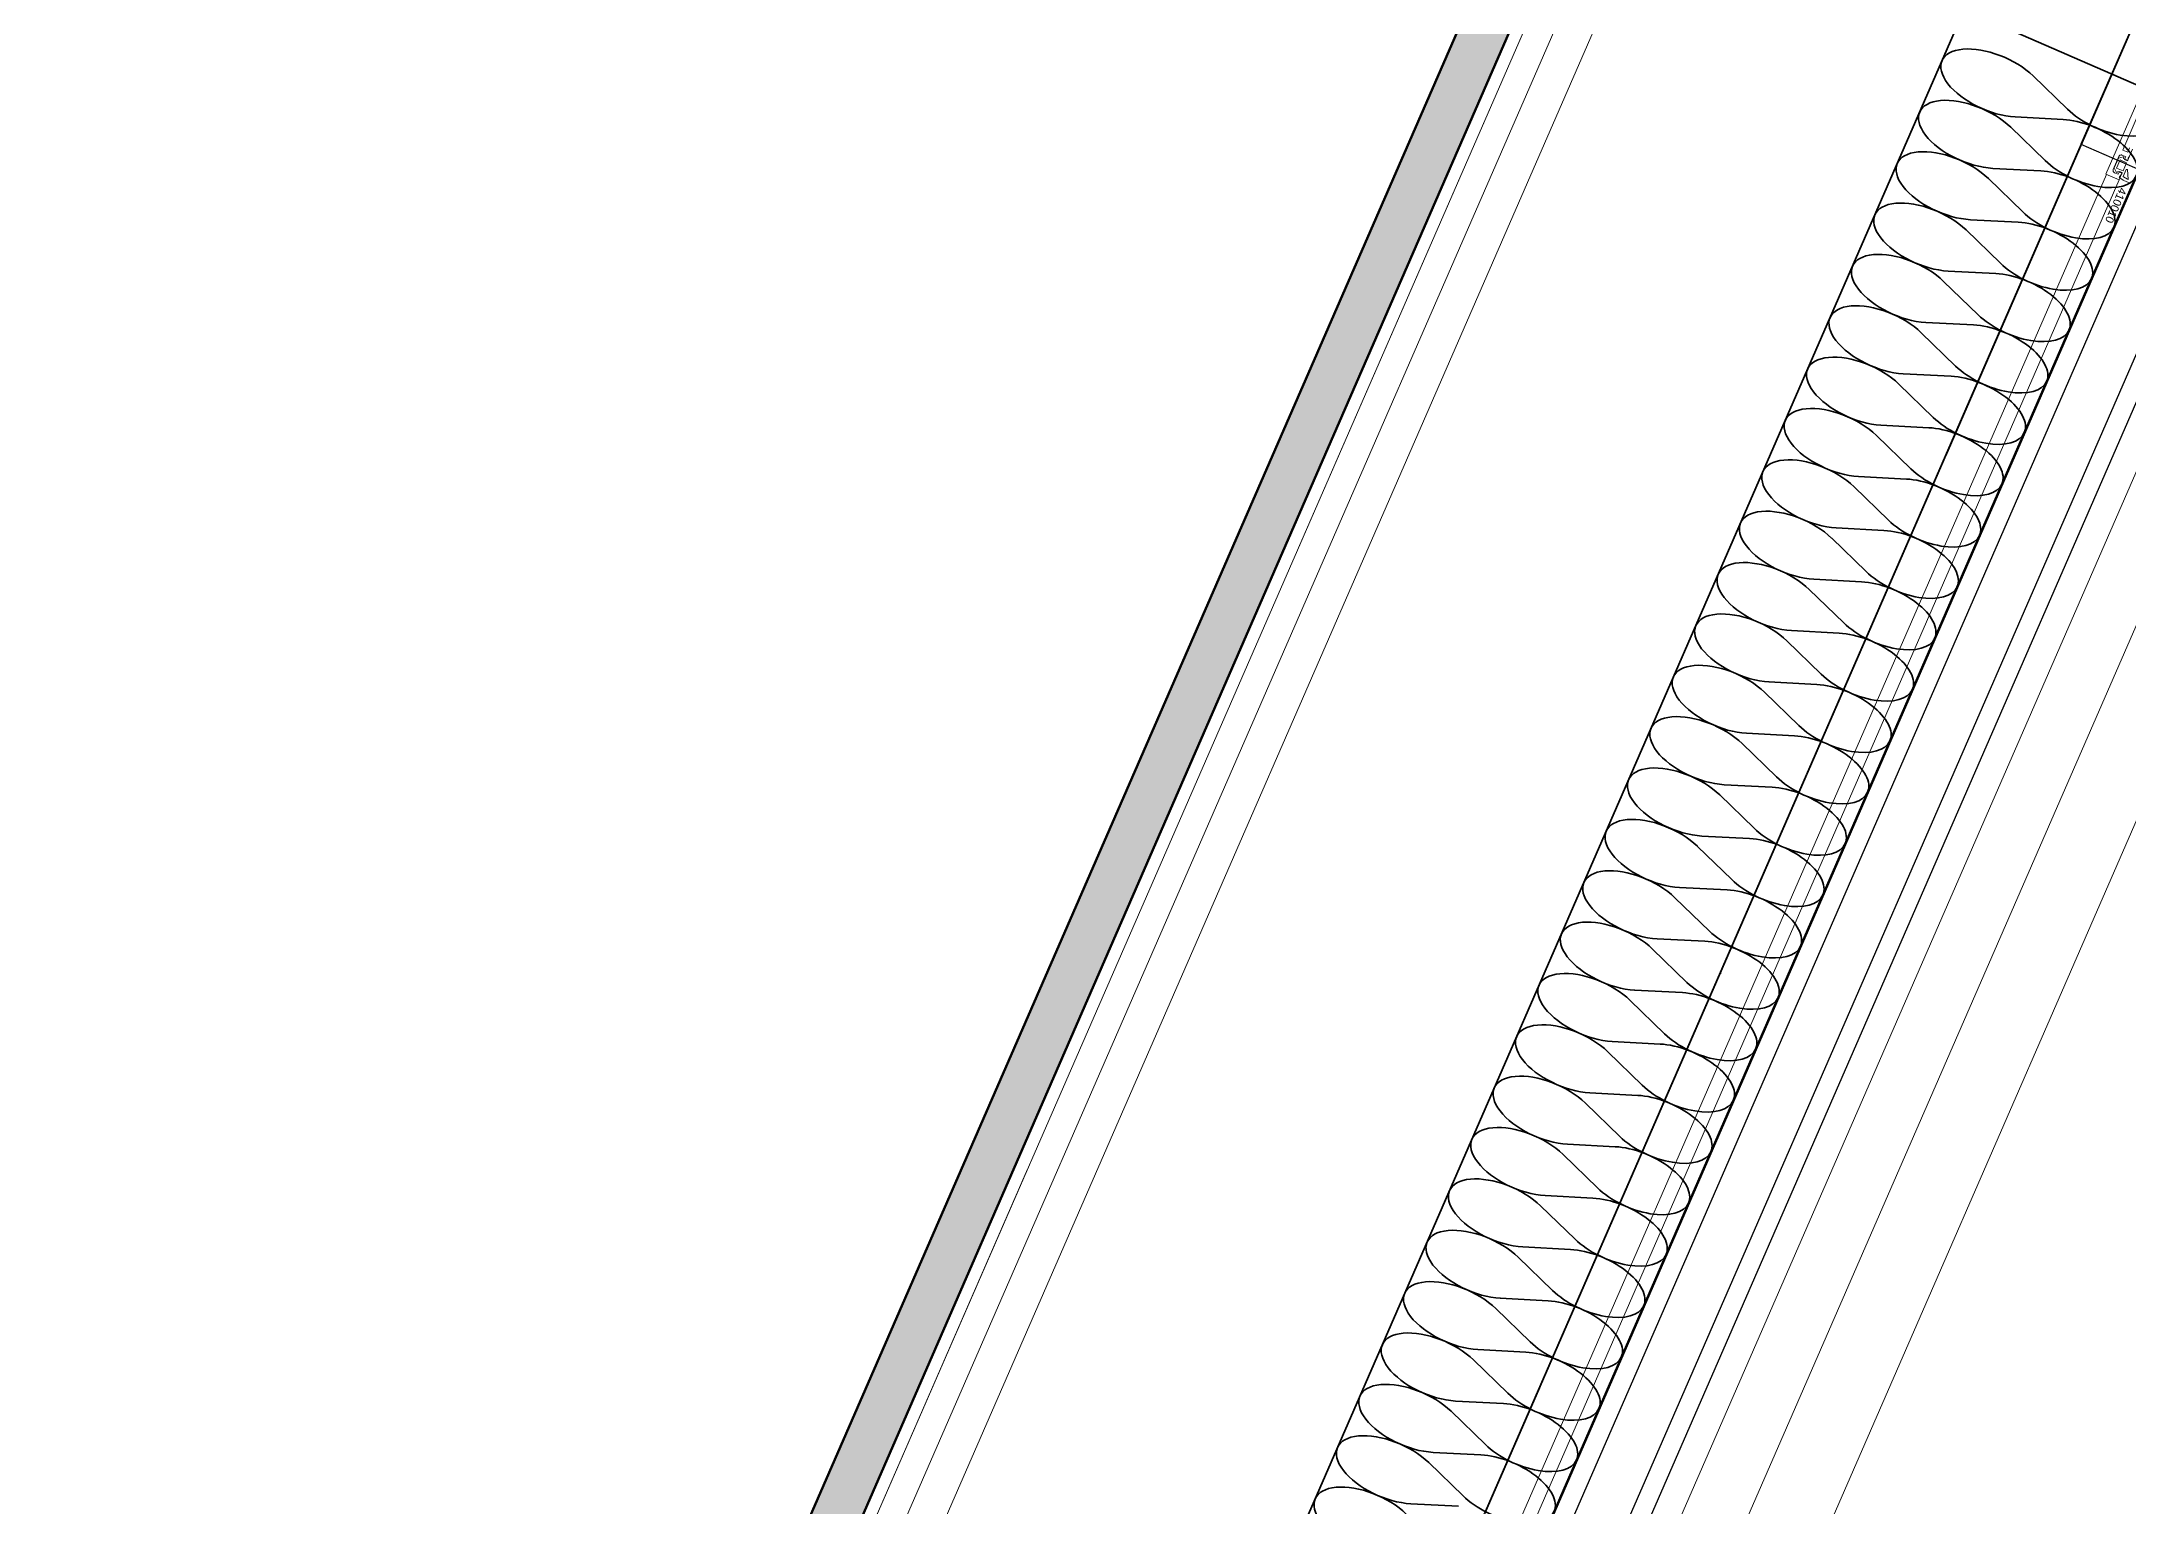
# Model space of a CAD drawing. Header units: millimetres. Extents: x -37281 to 954596, y -59787 to 956680.
# Drawn here: x 869816 to 870468, y -13846 to -13388 of the extents above; entities that cross this region are included whole.
import ezdxf
from ezdxf.enums import TextEntityAlignment as Align

# ---------------------------------------------------------------- set-up
doc = ezdxf.new("R2010")
doc.units = ezdxf.units.MM
doc.header["$MEASUREMENT"] = 0
doc.linetypes.add('Dot & Dashed', pattern=[670.277762, 352.777767, -176.388884, 0, -141.111112])
doc.linetypes.add('Double Dashed', pattern=[1093.611073, 529.166651, -211.666656, 141.111112, -211.666656])
for name, color, linetype, lineweight in [('0_Pen_No__2', 8, 'Continuous', 15), ('0_Pen_No__5', 7, 'Continuous', 25), ('0_Pen_No__7', 7, 'Continuous', 35), ('0_Pen_No__9', 7, 'Continuous', 13), ('New_A-20-M_Floor_Slab_Pen_No__89', 8, 'Continuous', 20), ('New_A-20-M_Roof_Pen_No__93', 8, 'Continuous', 13), ('New_A-25-M_Curtain_Wall_Pen_No__90', 8, 'Continuous', 20), ('New_A-25-M_Wall_Ext_Pen_No__87', 8, 'Continuous', 20), ('New_ArchiCAD Windows_Pen_No__3', 7, 'Continuous', 18), ('New_ArchiCAD Zone Stamps_Pen_No__9', 7, 'Continuous', 13)]:
    doc.layers.add(name, color=color, linetype=linetype, lineweight=lineweight)
for name, color, linetype, lineweight, true_color in [('0_Pen_No__54', 7, 'Continuous', 35, 0x444444), ('New_A-15-MG_Structural_Grid_Phase_2_Pen_No__222', 7, 'Continuous', 13, 0x65af33), ('New_A-25-M_Curtain_Wall_Pen_No__69', 7, 'Continuous', 20, 0x606060), ('New_A-25-M_Wall_Int_Pen_No__107', 7, 'Continuous', 15, 0xa6a6a6), ('New_A-25-M_Wall_Int_Pen_No__27', 7, 'Continuous', 50, 0x2a2a2a), ('New_A-35-M_FFE-Zone_Pen_No__74', 7, 'Continuous', 20, 0x606060), ('New_ArchiCAD Windows_Pen_No__23', 7, 'Continuous', 30, 0x2a2a2a)]:
    doc.layers.add(name, color=color, linetype=linetype, lineweight=lineweight, true_color=true_color)
for name, color, linetype in [('New_A-15-MG_Structural_Grid_Phase_2', 7, 'Continuous'), ('New_A-20-M_Floor_Slab', 7, 'Continuous'), ('New_A-20-M_Roof', 7, 'Continuous'), ('New_A-25-M_Curtain_Wall', 7, 'Continuous'), ('New_A-25-M_Wall_Ext', 7, 'Continuous'), ('New_A-25-M_Wall_Int', 7, 'Continuous'), ('New_A-35-M_FFE-Zone', 7, 'Continuous'), ('New_ArchiCAD Windows', 7, 'Continuous')]:
    doc.layers.add(name, color=color, linetype=linetype)
doc.styles.add('GENERATED_STYLE_2', font='')
doc.styles.add('GENERATED_STYLE_3', font='')
doc.styles.add('GENERATED_STYLE_4', font='')
doc.styles.get('GENERATED_STYLE_2').set_extended_font_data('Arial', bold=True)
doc.styles.get('GENERATED_STYLE_3').set_extended_font_data('Arial')
doc.styles.get('GENERATED_STYLE_4').set_extended_font_data('Swis721 BT')

# ---------------------------------------------------------------- blocks, each defined once
blk = doc.blocks.new('Wall_243_2', base_point=(874395.1, -4631.3))
at = {"layer": 'New_A-25-M_Wall_Ext_Pen_No__87', "linetype": 'Continuous', "flags": 128}
for points in [[(874303.43, -4591.33), (866444.97, -22613.27)], [(866536.64, -22653.24), (874395.1, -4631.3)]]:
    blk.add_lwpolyline(points, dxfattribs=at)
blk = doc.blocks.new('Wall_245_2', base_point=(874285.09, -4632.6))
at = {"layer": 'New_A-25-M_Wall_Ext_Pen_No__87', "linetype": 'Continuous', "flags": 128}
for points in [[(869174.27, -16353.33), (874285.09, -4632.6)], [(872218.02, -8960.24), (869023.02, -16287.38)]]:
    blk.add_lwpolyline(points, dxfattribs=at)
blk = doc.blocks.new('Single Office_INB 2109_80_2', base_point=(868124.08, -12313.92))
at = {"layer": 'New_A-35-M_FFE-Zone_Pen_No__74', "linetype": 'Continuous'}
blk.add_line((869988.42, -14051.7), (870889.52, -11985.19), dxfattribs=at)
at = {"layer": 'New_ArchiCAD Zone Stamps_Pen_No__9'}
for tag, height, style, p in [('ROOM_NAME', 250, 'GENERATED_STYLE_2', (867785.19, -10969.69)), ('zoneNameLine2', 250, 'GENERATED_STYLE_2', (867596.76, -11401.82)), ('ROOM_NUMBER', 200, 'GENERATED_STYLE_3', (867408.33, -11822.52)), ('measuredAreaCode', 200, 'GENERATED_STYLE_3', (867251.3, -12182.63)), ('DUMMY_649', 200, 'GENERATED_STYLE_3', (867558.7, -12316.68)), ('DUMMY_650', 200, 'GENERATED_STYLE_3', (867908.22, -12469.08)), ('DUMMY_651', 133.33, 'GENERATED_STYLE_3', (868187.51, -12575.63))]:
    blk.add_attdef(tag, text='', height=height, rotation=336.44041, dxfattribs=dict(at, style=style)).set_placement(p, align=Align.TOP_LEFT)
blk = doc.blocks.new('Slab_14_2', base_point=(829422.85, -33019.01))
at = {"layer": 'New_A-20-M_Floor_Slab_Pen_No__89', "linetype": 'Continuous', "flags": 128}
blk.add_lwpolyline([(875235.59, -26822.78), (866165.91, -22867.95), (874174.16, -4502.51), (868527.24, -2040.17), (868435.45, -2000.14), (866447.92, -6558.18), (861160.52, -4252.62), (853558.92, -11326.43), (853176.07, -10915.01), (829422.85, -33019.01)], dxfattribs=at)
blk = doc.blocks.new('Slab_18_2', base_point=(875235.59, -26822.78))
at = {"layer": 'New_A-20-M_Floor_Slab_Pen_No__89', "linetype": 'Continuous', "flags": 128}
blk.add_lwpolyline([(875235.59, -26822.78), (866165.91, -22867.95), (874174.16, -4502.51), (883243.83, -8457.33)], close=True, dxfattribs=at)
blk = doc.blocks.new('Triple Window 19_2')
at = {"layer": 'New_ArchiCAD Windows_Pen_No__23', "linetype": 'Continuous'}
for p, q in [((-1175, 0), (-1125, 0)), ((-1125, 0), (-1125, -190))]:
    blk.add_line(p, q, dxfattribs=at)
at = {"layer": 'New_ArchiCAD Windows_Pen_No__3', "linetype": 'Continuous'}
for p, q in [((-1175, 165), (1175, 165)), ((-1125, 0), (-268, 0))]:
    blk.add_line(p, q, dxfattribs=at)
blk = doc.blocks.new('Wall_353_2', base_point=(874468.42, -4712.54))
at = {"layer": 'New_ArchiCAD Windows', "color": 251, "linetype": 'Continuous', "lineweight": 20, "true_color": 0x606060, "xscale": -1, "zscale": 1000, "rotation": 66.44041158399281}
blk.add_blockref('Triple Window 19_2', (870003.55, -14451.52), dxfattribs=at)
blk = doc.blocks.new('Wall_381_2', base_point=(870311.01, -13264.33))
at = {"layer": 'New_A-25-M_Wall_Int_Pen_No__107', "linetype": 'Continuous'}
blk.add_hatch(color=256, dxfattribs=at).paths.add_polyline_path([(870311.01, -13264.33), (869970.99, -14044.11), (869984.74, -14050.1), (870318.76, -13284.08)])
at = {"layer": 'New_A-25-M_Wall_Int_Pen_No__27', "linetype": 'Continuous', "flags": 128}
for points in [[(870311.01, -13264.33), (869970.99, -14044.11)], [(869984.74, -14050.1), (870318.76, -13284.08)]]:
    blk.add_lwpolyline(points, dxfattribs=at)
blk = doc.blocks.new('Morph_2_2', base_point=(864302.5, 0))
at = {"layer": 'New_A-20-M_Roof_Pen_No__93', "linetype": 'Continuous', "flags": 128}
blk.add_lwpolyline([(866367.03, -22792.01), (874315.32, -4564.06)], dxfattribs=at)
blk = doc.blocks.new('Beam_8_2', base_point=(874303.43, -4591.33))
at = {"layer": 'New_A-25-M_Curtain_Wall_Pen_No__69', "linetype": 'Dot & Dashed'}
blk.add_line((874303.43, -4591.33), (866444.97, -22613.27), dxfattribs=at)
at = {"layer": 'New_A-25-M_Curtain_Wall_Pen_No__90', "linetype": 'Continuous'}
blk.add_line((874303.43, -4591.33), (866444.97, -22613.27), dxfattribs=at)
blk = doc.blocks.new('Standard grid marker_19')
at = {"layer": 'New_A-15-MG_Structural_Grid_Phase_2_Pen_No__222', "linetype": 'Double Dashed'}
blk.add_line((948.58, 0), (36650.52, 0), dxfattribs=at)
at = {"layer": 'New_A-15-MG_Structural_Grid_Phase_2_Pen_No__222', "style": 'GENERATED_STYLE_4'}
for tag, p in [('AC_MarkerText_1_0', (-500, -588.26)), ('AC_MarkerText_1_1', (38099.1, -588.26))]:
    blk.add_attdef(tag, text='', height=350, rotation=90, dxfattribs=at).set_placement(p, align=Align.MIDDLE_CENTER)

msp = doc.modelspace()

# ---------------------------------------------------------------- linework, layer by layer
at = {"layer": '0_Pen_No__2', "linetype": 'Continuous', "flags": 128}
for points in [[(870469.36, -13421.88), (870467.76, -13425.55), (870466.85, -13425.15), (870467.25, -13424.23), (870466.15, -13423.75), (870466.03, -13423.71), (870465.9, -13423.69), (870465.78, -13423.68), (870465.65, -13423.7), (870465.53, -13423.74), (870465.42, -13423.79), (870465.32, -13423.87), (870465.23, -13423.95), (870465.15, -13424.05), (870465.09, -13424.16), (870463.33, -13428.2), (870463.29, -13428.32), (870463.27, -13428.44), (870463.27, -13428.56), (870463.29, -13428.69), (870463.32, -13428.81), (870463.38, -13428.92), (870463.45, -13429.02), (870463.54, -13429.11), (870463.64, -13429.19), (870463.75, -13429.25), (870464.85, -13429.73), (870465.25, -13428.81), (870466.16, -13429.21), (870465.16, -13431.5), (870461.04, -13429.71), (870481.82, -13382.04)], [(870474.08, -13404.3), (870466.29, -13422.17), (870467.85, -13422.85), (870468.45, -13421.48)]]:
    msp.add_lwpolyline(points, dxfattribs=at)
at = {"layer": '0_Pen_No__5', "linetype": 'Continuous'}
for p, q in [((870475.78, -13418.68), (870204.07, -14041.78)), ((870481.28, -13421.07), (870209.57, -14044.18)), ((870495.94, -13427.47), (870224.24, -14050.57)), ((870501.44, -13429.87), (870229.74, -14052.97))]:
    msp.add_line(p, q, dxfattribs=at)
at = {"layer": '0_Pen_No__54', "linetype": 'Continuous'}
for p, q in [((870438.32, -13399), (870449.06, -13409.4)), ((870431.33, -13415.04), (870442.06, -13425.45)), ((870447.66, -13412.61), (870432.72, -13411.83)), ((870440.66, -13428.65), (870425.73, -13427.87)), ((870424.33, -13431.08), (870435.07, -13441.49)), ((870417.34, -13447.12), (870428.07, -13457.53)), ((870433.67, -13444.7), (870418.74, -13443.91)), ((870426.67, -13460.74), (870411.74, -13459.95)), ((870410.34, -13463.16), (870421.08, -13473.57)), ((870403.35, -13479.2), (870414.08, -13489.61)), ((870419.68, -13476.78), (870404.75, -13475.99)), ((870412.68, -13492.82), (870397.75, -13492.04)), ((870396.35, -13495.24), (870407.09, -13505.65)), ((870389.36, -13511.29), (870400.09, -13521.69)), ((870405.69, -13508.86), (870390.76, -13508.08)), ((870398.69, -13524.9), (870383.76, -13524.12)), ((870382.36, -13527.33), (870393.1, -13537.73)), ((870375.37, -13543.37), (870386.1, -13553.78)), ((870391.7, -13540.94), (870376.77, -13540.16)), ((870368.37, -13559.41), (870379.11, -13569.82)), ((870384.7, -13556.98), (870369.77, -13556.2)), ((870377.71, -13573.03), (870362.78, -13572.24)), ((870361.38, -13575.45), (870372.11, -13585.86)), ((870354.38, -13591.49), (870365.12, -13601.9)), ((870370.71, -13589.07), (870355.78, -13588.28)), ((870363.72, -13605.11), (870348.79, -13604.32)), ((870347.39, -13607.53), (870358.12, -13617.94)), ((870340.39, -13623.57), (870351.13, -13633.98)), ((870356.72, -13621.15), (870341.79, -13620.37)), ((870349.73, -13637.19), (870334.8, -13636.41)), ((870333.4, -13639.62), (870344.13, -13650.02)), ((870326.4, -13655.66), (870337.14, -13666.07)), ((870342.73, -13653.23), (870327.8, -13652.45)), ((870335.74, -13669.27), (870320.81, -13668.49)), ((870319.41, -13671.7), (870330.14, -13682.11)), ((870312.41, -13687.74), (870323.15, -13698.15)), ((870328.74, -13685.31), (870313.81, -13684.53)), ((870321.75, -13701.36), (870306.82, -13700.57)), ((870305.42, -13703.78), (870316.15, -13714.19)), ((870298.42, -13719.82), (870309.16, -13730.23)), ((870314.76, -13717.4), (870299.82, -13716.61)), ((870307.76, -13733.44), (870292.83, -13732.66)), ((870291.43, -13735.86), (870302.16, -13746.27)), ((870284.44, -13751.9), (870295.17, -13762.31)), ((870300.77, -13749.48), (870285.83, -13748.7)), ((870277.44, -13767.95), (870288.17, -13778.35)), ((870293.77, -13765.52), (870278.84, -13764.74)), ((870286.78, -13781.56), (870271.84, -13780.78)), ((870270.45, -13783.99), (870281.18, -13794.4)), ((870263.45, -13800.03), (870274.19, -13810.44)), ((870279.78, -13797.6), (870264.85, -13796.82)), ((870272.79, -13813.64), (870257.85, -13812.86)), ((870256.46, -13816.07), (870267.19, -13826.48)), ((870249.46, -13832.11), (870260.2, -13842.52)), ((870265.79, -13829.69), (870250.86, -13828.9)), ((870258.8, -13845.73), (870243.87, -13844.94))]:
    msp.add_line(p, q, dxfattribs=at)
at = {"layer": '0_Pen_No__54', "linetype": 'Continuous', "flags": 128}
msp.add_lwpolyline([(870155.76, -14152.08), (870480.95, -13406.31), (870416.78, -13378.33), (870091.59, -14124.1)], close=True, dxfattribs=at)
at = {"layer": '0_Pen_No__54', "linetype": 'Continuous'}
for centre, start_param, end_param in [((870425.9, -13401.22), 0.927295, 5.35589), ((870418.9, -13417.26), 0.927295, 5.35589), ((870461.48, -13407.18), 4.068888, 6.283185), ((870454.48, -13423.23), 0, 2.214297), ((870411.91, -13433.3), 0.927295, 5.35589), ((870447.49, -13439.27), 0, 2.214297), ((870454.48, -13423.23), 4.068888, 6.283185), ((870404.91, -13449.34), 0.927295, 5.35589), ((870447.49, -13439.27), 4.068888, 6.283185), ((870440.49, -13455.31), 0, 2.214297), ((870397.92, -13465.38), 0.927295, 5.35589), ((870433.5, -13471.35), 0, 2.214297), ((870440.49, -13455.31), 4.068888, 6.283185), ((870390.92, -13481.42), 0.927295, 5.35589), ((870433.5, -13471.35), 4.068888, 6.283185), ((870426.5, -13487.39), 0, 2.214297), ((870383.93, -13497.46), 0.927295, 5.35589), ((870419.51, -13503.43), 0, 2.214297), ((870426.5, -13487.39), 4.068888, 6.283185), ((870376.93, -13513.5), 0.927295, 5.35589), ((870419.51, -13503.43), 4.068888, 6.283185), ((870412.51, -13519.47), 0, 2.214297), ((870369.94, -13529.55), 0.927295, 5.35589), ((870405.52, -13535.52), 0, 2.214297), ((870412.51, -13519.47), 4.068888, 6.283185), ((870362.94, -13545.59), 0.927295, 5.35589), ((870405.52, -13535.52), 4.068888, 6.283185), ((870398.52, -13551.56), 0, 2.214297), ((870355.95, -13561.63), 0.927295, 5.35589), ((870391.53, -13567.6), 0, 2.214297), ((870398.52, -13551.56), 4.068888, 6.283185), ((870348.96, -13577.67), 0.927295, 5.35589), ((870391.53, -13567.6), 4.068888, 6.283185), ((870384.54, -13583.64), 0, 2.214297), ((870341.96, -13593.71), 0.927295, 5.35589), ((870377.54, -13599.68), 0, 2.214297), ((870384.54, -13583.64), 4.068888, 6.283185), ((870334.97, -13609.75), 0.927295, 5.35589), ((870370.55, -13615.72), 0, 2.214297), ((870377.54, -13599.68), 4.068888, 6.283185), ((870327.97, -13625.79), 0.927295, 5.35589), ((870370.55, -13615.72), 4.068888, 6.283185), ((870363.55, -13631.76), 0, 2.214297), ((870320.98, -13641.84), 0.927295, 5.35589), ((870356.56, -13647.8), 0, 2.214297), ((870363.55, -13631.76), 4.068888, 6.283185), ((870313.98, -13657.88), 0.927295, 5.35589), ((870356.56, -13647.8), 4.068888, 6.283185), ((870349.56, -13663.85), 0, 2.214297), ((870306.99, -13673.92), 0.927295, 5.35589), ((870342.57, -13679.89), 0, 2.214297), ((870349.56, -13663.85), 4.068888, 6.283185), ((870299.99, -13689.96), 0.927295, 5.35589), ((870342.57, -13679.89), 4.068888, 6.283185), ((870335.57, -13695.93), 0, 2.214297), ((870293, -13706), 0.927295, 5.35589), ((870328.58, -13711.97), 0, 2.214297), ((870335.57, -13695.93), 4.068888, 6.283185), ((870286, -13722.04), 0.927295, 5.35589), ((870328.58, -13711.97), 4.068888, 6.283185), ((870321.58, -13728.01), 0, 2.214297), ((870279.01, -13738.08), 0.927295, 5.35589), ((870314.59, -13744.05), 0, 2.214297), ((870321.58, -13728.01), 4.068888, 6.283185), ((870272.01, -13754.12), 0.927295, 5.35589), ((870314.59, -13744.05), 4.068888, 6.283185), ((870307.59, -13760.09), 0, 2.214297), ((870265.02, -13770.17), 0.927295, 5.35589), ((870300.6, -13776.13), 0, 2.214297), ((870307.59, -13760.09), 4.068888, 6.283185), ((870258.02, -13786.21), 0.927295, 5.35589), ((870300.6, -13776.13), 4.068888, 6.283185), ((870293.6, -13792.18), 0, 2.214297), ((870251.03, -13802.25), 0.927295, 5.35589), ((870286.61, -13808.22), 0, 2.214297), ((870293.6, -13792.18), 4.068888, 6.283185), ((870244.03, -13818.29), 0.927295, 5.35589), ((870279.61, -13824.26), 0, 2.214297), ((870286.61, -13808.22), 4.068888, 6.283185), ((870237.04, -13834.33), 0.927295, 5.35589), ((870279.61, -13824.26), 4.068888, 6.283185), ((870272.62, -13840.3), 0, 2.214297), ((870230.04, -13850.37), 0.927295, 5.35589), ((870272.62, -13840.3), 4.068888, 6.283185)]:
    msp.add_ellipse(centre, major_axis=(16.04, -6.99), ratio=0.5, start_param=start_param, end_param=end_param, dxfattribs=at)
at = {"layer": '0_Pen_No__9', "linetype": 'Continuous'}
for p, q in [((870461.22, -13429.79), (870195.91, -14038.22)), ((870465.16, -13431.5), (870199.86, -14039.94)), ((870504.24, -13445.22), (870237.71, -14056.45)), ((870521.84, -13452.9), (870255.31, -14064.12))]:
    msp.add_line(p, q, dxfattribs=at)
at = {"layer": '0_Pen_No__9', "linetype": 'Continuous', "flags": 128}
msp.add_lwpolyline([(870468.68, -13432.51), (870467.53, -13432.11), (870466.45, -13431.56), (870465.44, -13430.87), (870465.22, -13430.7), (870466.11, -13429.41), (870464.8, -13428.84), (870464.68, -13429.11), (870464.32, -13429.12), (870463.64, -13427.75), (870464.97, -13424.69), (870466.44, -13424.26), (870466.68, -13424.53), (870466.56, -13424.8), (870467.87, -13425.38), (870468.11, -13424.26)], dxfattribs=at)
for points in [[(870466.4, -13428.66), (870464.39, -13427.78), (870465.51, -13425.22), (870467.52, -13426.1)], [(870466.49, -13430.52), (870466.39, -13430.45), (870467.37, -13428.19), (870467.75, -13428.26), (870467.99, -13431.33), (870467.76, -13431.23)]]:
    msp.add_lwpolyline(points, close=True, dxfattribs=at)

# ---------------------------------------------------------------- block references
at = {"layer": 'New_A-15-MG_Structural_Grid_Phase_2', "color": 8, "linetype": 'Continuous', "lineweight": 15, "zscale": 1000, "rotation": 246.440411583993}
msp.add_blockref('Standard grid marker_19', (876481.97, 840.07), dxfattribs=at)
at = {"layer": 'New_A-20-M_Floor_Slab', "color": 8, "linetype": 'Continuous', "lineweight": 20}
for name, p in [('Slab_14_2', (829422.85, -33019.01)), ('Slab_18_2', (875235.59, -26822.78))]:
    msp.add_blockref(name, p, dxfattribs=at)
at = {"layer": 'New_A-20-M_Roof', "linetype": 'Continuous', "lineweight": 0}
msp.add_blockref('Morph_2_2', (864302.5, 0), dxfattribs=at)
at = {"layer": 'New_A-25-M_Curtain_Wall', "color": 8, "lineweight": 20}
msp.add_blockref('Beam_8_2', (874303.43, -4591.33), dxfattribs=at)
at = {"layer": 'New_A-25-M_Wall_Ext', "color": 250, "lineweight": 50, "true_color": 0x2a2a2a}
for name, p in [('Wall_245_2', (874285.09, -4632.6)), ('Wall_353_2', (874468.42, -4712.54)), ('Wall_243_2', (874395.1, -4631.3))]:
    msp.add_blockref(name, p, dxfattribs=at)
at = {"layer": 'New_A-25-M_Wall_Int', "color": 250, "lineweight": 50, "true_color": 0x2a2a2a}
msp.add_blockref('Wall_381_2', (870311.01, -13264.33), dxfattribs=at)
at = {"layer": 'New_A-35-M_FFE-Zone', "linetype": 'Continuous'}
msp.add_blockref('Single Office_INB 2109_80_2', (868124.08, -12313.92), dxfattribs=at)

# ---------------------------------------------------------------- texts
at = {"layer": '0_Pen_No__7', "linetype": 'Continuous', "insert": (870465.33, -13433.6), "char_height": 2.5, "attachment_point": 7, "rotation": 246.44041, "style": 'GENERATED_STYLE_3'}
msp.add_mtext('\\A1;{\\fArial|b0|i0|c0|p34;410010}', dxfattribs=at)

doc.saveas('drawing.dxf')
